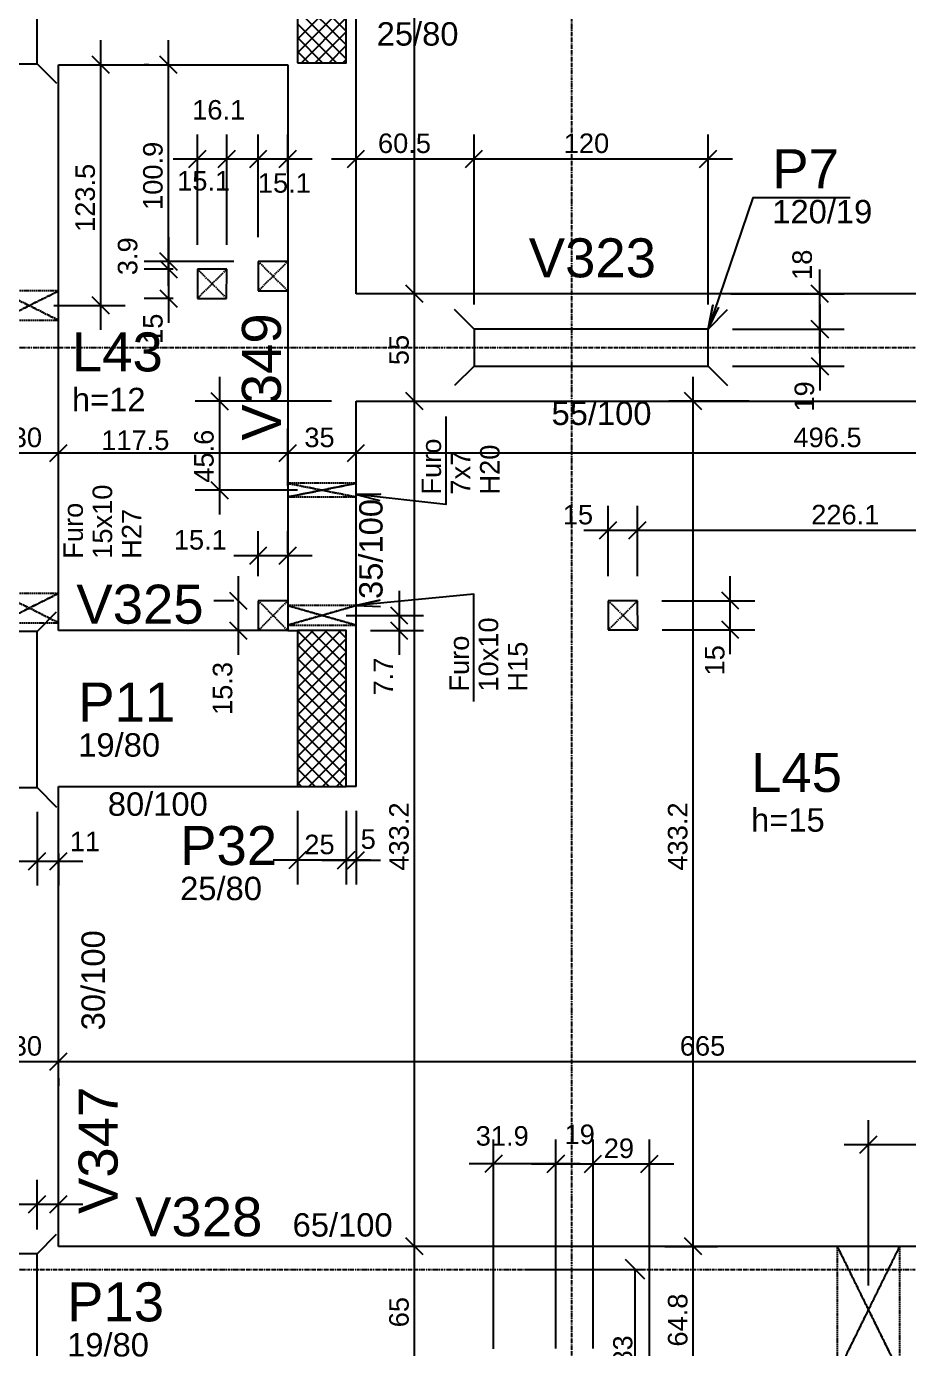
# Model space of a CAD drawing. Extents: x 37185 to 43130, y -8135 to -3930.
# Drawn here: x 38276 to 38728, y -7251 to -6574 of the extents above; entities that cross this region are included whole.
import ezdxf

# ---------------------------------------------------------------- set-up
doc = ezdxf.new("R2010")
doc.units = 0
doc.header["$MEASUREMENT"] = 0
doc.linetypes.add('ESTILO_TQS_0001', pattern=[1, 0.7, -0.3])
doc.linetypes.add('ESTILO_TQS_0004', pattern=[1.12, 0.5, -0.2, 0.01, -0.2, 0.01, -0.2])
doc.layers.get('0').update_dxf_attribs({"linetype": 'CONTINUOUS'})
doc.layers.get('Defpoints').update_dxf_attribs({"linetype": 'CONTINUOUS'})
for name, color, linetype in [('37', 4, 'CONTINUOUS'), ('38', 190, 'CONTINUOUS'), ('40', 240, 'CONTINUOUS'), ('41', 190, 'CONTINUOUS'), ('42', 3, 'CONTINUOUS'), ('43', 3, 'CONTINUOUS'), ('44', 3, 'CONTINUOUS'), ('45', 2, 'CONTINUOUS'), ('46', 2, 'CONTINUOUS'), ('47', 2, 'CONTINUOUS'), ('53', 242, 'CONTINUOUS'), ('54', 242, 'CONTINUOUS'), ('55', 12, 'CONTINUOUS'), ('70', 160, 'CONTINUOUS'), ('75', 9, 'CONTINUOUS'), ('80', 6, 'CONTINUOUS'), ('81', 2, 'CONTINUOUS'), ('82', 252, 'CONTINUOUS')]:
    doc.layers.add(name, color=color, linetype=linetype)
doc.styles.add('Arial_2mm 1-50', font='arial.ttf', dxfattribs={"height": 9.835329})
doc.styles.add('TQS_ARIAL', font='arial.ttf')
doc.dimstyles.new('Diagonal 2mm 1-50', dxfattribs={"dimscale": 30.48, "dimtxt": 9.8353, "dimasz": 0.328084, "dimexe": 0.164042, "dimexo": 0.164042, "dimgap": 0.04101, "dimtad": 1, "dimdec": 1, "dimdsep": 46, "dimtxsty": 'Arial_2mm 1-50', "dimblk1": 'OBLIQUE', "dimblk2": 'OBLIQUE', "dimsah": 1, "dimcen": 0.09, "dimadec": 8, "dimazin": 0, "dimtfac": 1, "dimtdec": 8, "dimtmove": 1, "dimatfit": 0, "dimfxl": 1, "dimtvp": 1, "dimtfillclr": 256, "dimtolj": 1, "dimtzin": 0, "dimarcsym": 2})

# ---------------------------------------------------------------- blocks, each defined once
blk = doc.blocks.new('_Oblique')
at = {"color": 0, "linetype": 'ByBlock', "lineweight": -2}
blk.add_line((-0.5, -0.5), (0.5, 0.5), dxfattribs=at)
blk = doc.blocks.new('*D175')
at = {"layer": '55', "color": 0, "linetype": 'Continuous', "lineweight": -2}
for p, q in [((38532.72, -7210.74), (38592.59, -7210.74)), ((38587.59, -7293.74), (38587.59, -7210.74)), ((38561.51, -7293.74), (38592.59, -7293.74))]:
    blk.add_line(p, q, dxfattribs=at)
at = {"layer": 'Defpoints', "color": 0, "linetype": 'Continuous'}
for p in [(38527.72, -7210.74), (38587.59, -7210.74), (38556.51, -7293.74)]:
    blk.add_point(p, dxfattribs=at)
at = {"layer": '55', "color": 0, "linetype": 'Continuous', "lineweight": -2, "xscale": 10, "yscale": 10, "zscale": 10}
for p, rotation in [((38587.59, -7210.74), 90), ((38587.59, -7293.74), 270)]:
    blk.add_blockref('_Oblique', p, dxfattribs=dict(at, rotation=rotation))
at = {"layer": '55', "color": 0, "linetype": 'Continuous', "insert": (38581.31, -7252.24), "char_height": 9.835, "attachment_point": 5, "rotation": 90, "style": 'Arial_2mm 1-50'}
blk.add_mtext('\\A1;83', dxfattribs=at)

msp = doc.modelspace()

# ---------------------------------------------------------------- linework, layer by layer
at = {"layer": '37', "linetype": 'Continuous'}
for points in [[(38444.51264, -6710.73866), (38444.51264, -6553.23831)], [(38292.01264, -6593.23831), (38409.51264, -6593.23831)], [(38292.01264, -6883.23831), (38292.01264, -6593.23831)], [(38409.51264, -6593.23831), (38409.51264, -6738.23866)], [(38565.01264, -6710.73866), (38444.51264, -6710.73866)], [(38941.01264, -6710.73866), (38565.01264, -6710.73866)], [(38409.51264, -6738.23866), (38409.51264, -6883.23831)], [(38444.51264, -6765.73866), (38565.01264, -6765.73866)], [(38444.51264, -6963.23831), (38444.51264, -6765.73866)], [(38565.01264, -6765.73866), (38941.01264, -6765.73866)], [(38409.51264, -6883.23831), (38292.01264, -6883.23831)], [(38409.51264, -6883.23831), (38414.51264, -6883.23831)], [(38292.01264, -6963.23831), (38414.51264, -6963.23831)], [(38292.01264, -7198.94401), (38292.01264, -6963.23831)], [(38444.51264, -6963.23831), (38439.51264, -6963.23831)], [(38555.01264, -7198.94401), (38292.01264, -7198.94401)], [(38941.01264, -7198.94401), (38555.01264, -7198.94401)]]:
    msp.add_lwpolyline(points, dxfattribs=at)
at = {"layer": '38', "linetype": 'Continuous'}
for points in [[(38262.01264, -6592.73831), (38281.01264, -6592.73831), (38281.01264, -6512.73831), (38262.01264, -6512.73831), (38262.01264, -6592.73831)], [(38505.01264, -6747.73866), (38625.01264, -6747.73866), (38625.01264, -6728.73866), (38505.01264, -6728.73866), (38505.01264, -6747.73866)], [(38262.01264, -6963.73896), (38281.01264, -6963.73896), (38281.01264, -6883.73896), (38262.01264, -6883.73896), (38262.01264, -6963.73896)], [(38262.01264, -7282.73896), (38281.01264, -7282.73896), (38281.01264, -7202.73896), (38262.01264, -7202.73896), (38262.01264, -7282.73896)]]:
    msp.add_lwpolyline(points, dxfattribs=at)
at = {"layer": '40', "linetype": 'Continuous'}
for p, q in [((38414.51264, -6551.05271), (38439.51264, -6576.05271)), ((38414.51264, -6580.13231), (38439.51264, -6555.13231)), ((38414.51264, -6558.12376), (38439.51264, -6583.12376)), ((38414.51264, -6587.20341), (38439.51264, -6562.20341)), ((38414.51264, -6565.19481), (38439.51264, -6590.19481)), ((38414.51264, -6572.26591), (38434.48509, -6592.23831)), ((38416.54879, -6592.23831), (38439.51264, -6569.27446)), ((38414.51264, -6579.33696), (38427.41404, -6592.23831)), ((38423.61984, -6592.23831), (38439.51264, -6576.34551)), ((38414.51264, -6586.40801), (38420.34294, -6592.23831)), ((38430.69094, -6592.23831), (38439.51264, -6583.41661)), ((38437.76199, -6592.23831), (38439.51264, -6590.48766)), ((38414.51264, -6905.40146), (38436.67579, -6883.23831)), ((38414.51264, -6898.33036), (38429.60469, -6883.23831)), ((38414.51264, -6891.25931), (38422.53364, -6883.23831)), ((38414.51264, -6884.18826), (38415.46259, -6883.23831)), ((38414.51264, -6883.39286), (38439.51264, -6908.39286)), ((38421.42919, -6883.23831), (38439.51264, -6901.32181)), ((38428.50024, -6883.23831), (38439.51264, -6894.25076)), ((38435.57129, -6883.23831), (38439.51264, -6887.17966)), ((38414.51264, -6912.47251), (38439.51264, -6887.47251)), ((38414.51264, -6890.46396), (38439.51264, -6915.46396)), ((38414.51264, -6919.54356), (38439.51264, -6894.54356)), ((38414.51264, -6897.53501), (38439.51264, -6922.53501)), ((38414.51264, -6926.61466), (38439.51264, -6901.61466)), ((38414.51264, -6904.60606), (38439.51264, -6929.60606)), ((38414.51264, -6933.68571), (38439.51264, -6908.68571)), ((38414.51264, -6911.67716), (38439.51264, -6936.67716)), ((38414.51264, -6940.75676), (38439.51264, -6915.75676)), ((38414.51264, -6918.74821), (38439.51264, -6943.74821)), ((38414.51264, -6947.82786), (38439.51264, -6922.82786)), ((38414.51264, -6925.81926), (38439.51264, -6950.81926)), ((38414.51264, -6954.89891), (38439.51264, -6929.89891)), ((38414.51264, -6932.89036), (38439.51264, -6957.89036)), ((38414.51264, -6961.96996), (38439.51264, -6936.96996)), ((38414.51264, -6939.96141), (38437.78959, -6963.23831)), ((38420.31539, -6963.23831), (38439.51264, -6944.04106)), ((38414.51264, -6947.03251), (38430.71849, -6963.23831)), ((38427.38644, -6963.23831), (38439.51264, -6951.11211)), ((38414.51264, -6954.10356), (38423.64744, -6963.23831)), ((38434.45754, -6963.23831), (38439.51264, -6958.18321)), ((38414.51264, -6961.17461), (38416.57634, -6963.23831))]:
    msp.add_line(p, q, dxfattribs=at)
for points in [[(38414.51264, -6592.23831), (38439.51264, -6592.23831), (38439.51264, -6512.23831), (38414.51264, -6512.23831), (38414.51264, -6592.23831)], [(38414.51264, -6963.23831), (38439.51264, -6963.23831), (38439.51264, -6883.23831), (38414.51264, -6883.23831), (38414.51264, -6963.23831)]]:
    msp.add_lwpolyline(points, dxfattribs=at)
at = {"layer": '41', "linetype": 'Continuous'}
for p, q in [((38281.01264, -6592.73831), (38291.01264, -6602.73831)), ((38505.01264, -6728.73866), (38495.01264, -6718.73866)), ((38625.01264, -6728.73866), (38635.01264, -6718.73866)), ((38505.01264, -6747.73866), (38495.01264, -6757.73866)), ((38625.01264, -6747.73866), (38635.01264, -6757.73866)), ((38281.01264, -6883.73896), (38291.01264, -6873.73896)), ((38281.01264, -6963.73896), (38291.01264, -6973.73896)), ((38281.01264, -7202.73896), (38291.01264, -7192.73896))]:
    msp.add_line(p, q, dxfattribs=at)
at = {"layer": '53', "linetype": 'ESTILO_TQS_0001'}
for points in [[(38277.01264, -6716.72166), (38292.01264, -6724.22166), (38292.01264, -6709.22166), (38277.01264, -6716.72166), (38292.01264, -6709.22166), (38262.01264, -6709.22166), (38277.01264, -6716.72166), (38262.01264, -6709.22166), (38262.01264, -6724.22166), (38277.01264, -6716.72166), (38262.01264, -6724.22166), (38292.01264, -6724.22166), (38277.01264, -6716.72166)], [(38427.01264, -6811.32426), (38444.51264, -6814.82426), (38444.51264, -6807.82426), (38427.01264, -6811.32426), (38444.51264, -6807.82426), (38409.51264, -6807.82426), (38427.01264, -6811.32426), (38409.51264, -6807.82426), (38409.51264, -6814.82426), (38427.01264, -6811.32426), (38409.51264, -6814.82426), (38444.51264, -6814.82426), (38427.01264, -6811.32426)], [(38277.01264, -6871.75861), (38292.01264, -6879.25861), (38292.01264, -6864.25861), (38277.01264, -6871.75861), (38292.01264, -6864.25861), (38262.01264, -6864.25861), (38277.01264, -6871.75861), (38262.01264, -6864.25861), (38262.01264, -6879.25861), (38277.01264, -6871.75861), (38262.01264, -6879.25861), (38292.01264, -6879.25861), (38277.01264, -6871.75861)], [(38427.01264, -6875.50101), (38444.51264, -6880.50101), (38444.51264, -6870.50101), (38427.01264, -6875.50101), (38444.51264, -6870.50101), (38409.51264, -6870.50101), (38427.01264, -6875.50101), (38409.51264, -6870.50101), (38409.51264, -6880.50101), (38427.01264, -6875.50101), (38409.51264, -6880.50101), (38444.51264, -6880.50101), (38427.01264, -6875.50101)], [(38707.23339, -7231.44401), (38691.23339, -7263.94401), (38723.23339, -7263.94401), (38707.23339, -7231.44401), (38723.23339, -7263.94401), (38723.23339, -7198.94401), (38707.23339, -7231.44401), (38723.23339, -7198.94401), (38691.23339, -7198.94401), (38707.23339, -7231.44401), (38691.23339, -7198.94401), (38691.23339, -7263.94401), (38707.23339, -7231.44401)]]:
    msp.add_lwpolyline(points, dxfattribs=at)
at = {"layer": '70', "linetype": 'ESTILO_TQS_0004'}
for p, q in [((38555.01264, -4162.63791), (38555.01264, -8062.34486)), ((37414.54729, -6738.23866), (40631.05859, -6738.23866)), ((37414.54729, -7210.73831), (40631.05859, -7210.73831))]:
    msp.add_line(p, q, dxfattribs=at)
at = {"layer": '75', "linetype": 'Continuous'}
for p, q in [((38474.51139, -6723.23866), (38474.51139, -6258.75161)), ((38313.65019, -6729.22166), (38313.65019, -6580.73831)), ((38348.35949, -6706.63261), (38348.35949, -6580.73831)), ((38304.64834, -6593.23831), (38304.64834, -6593.23831)), ((38318.06959, -6597.65776), (38309.23079, -6588.81891)), ((38317.14834, -6593.23831), (38326.15019, -6593.23831)), ((38338.26264, -6593.23831), (38335.85949, -6593.23831)), ((38352.77894, -6597.65776), (38343.94009, -6588.81891)), ((38350.76264, -6593.23831), (38350.76264, -6593.23831)), ((38363.19059, -6685.53766), (38363.19059, -6628.99896)), ((38378.28434, -6685.53766), (38378.28434, -6628.99896)), ((38378.28434, -6685.53766), (38378.28434, -6628.99896)), ((38394.42424, -6681.63261), (38394.42424, -6628.99896)), ((38394.42424, -6681.63261), (38394.42424, -6628.99896)), ((38409.51264, -6648.89306), (38409.51264, -6628.99896)), ((38444.51264, -6682.24586), (38444.51264, -6628.99896)), ((38505.01264, -6716.23866), (38505.01264, -6628.99896)), ((38505.01264, -6716.23866), (38505.01264, -6628.99896)), ((38625.01264, -6716.23866), (38625.01264, -6628.99896)), ((38350.69059, -6641.49896), (38390.78434, -6641.49896)), ((38358.77119, -6645.91841), (38367.60999, -6637.07956)), ((38365.78434, -6641.49896), (38406.92424, -6641.49896)), ((38373.86494, -6645.91841), (38382.70374, -6637.07956)), ((38373.86494, -6645.91841), (38382.70374, -6637.07956)), ((38381.92424, -6641.49896), (38422.01264, -6641.49896)), ((38390.00479, -6645.91841), (38398.84364, -6637.07956)), ((38390.00479, -6645.91841), (38398.84364, -6637.07956)), ((38405.09324, -6645.91841), (38413.93209, -6637.07956)), ((38432.01264, -6641.49896), (38517.51264, -6641.49896)), ((38440.09324, -6645.91841), (38448.93209, -6637.07956)), ((38492.51264, -6641.49896), (38637.51264, -6641.49896)), ((38500.59324, -6645.91841), (38509.43209, -6637.07956)), ((38500.59324, -6645.91841), (38509.43209, -6637.07956)), ((38620.59324, -6645.91841), (38629.43209, -6637.07956)), ((38409.51264, -6661.39306), (38409.51264, -6661.39306)), ((38348.35949, -6681.63261), (38348.35949, -6710.53766)), ((38348.35949, -6685.53766), (38348.35949, -6725.53766)), ((38381.92424, -6694.13261), (38335.85949, -6694.13261)), ((38381.92424, -6694.13261), (38335.85949, -6694.13261)), ((38343.94009, -6689.71316), (38352.77894, -6698.55201)), ((38352.77894, -6698.55201), (38343.94009, -6689.71316)), ((38343.94009, -6693.61826), (38352.77894, -6702.45706)), ((38343.94009, -6693.61826), (38352.77894, -6702.45706)), ((38394.42424, -6694.13261), (38394.42424, -6694.13261)), ((38394.42424, -6694.13261), (38394.42424, -6694.13261)), ((38394.42424, -6694.13261), (38394.42424, -6694.13261)), ((38394.42424, -6694.13261), (38394.42424, -6694.13261)), ((38444.51264, -6694.74586), (38444.51264, -6694.74586)), ((38350.69059, -6698.03766), (38335.85949, -6698.03766)), ((38350.69059, -6698.03766), (38335.85949, -6698.03766)), ((38363.19059, -6698.03766), (38363.19059, -6698.03766)), ((38363.19059, -6698.03766), (38363.19059, -6698.03766)), ((38363.19059, -6698.03766), (38363.19059, -6698.03766)), ((38378.28434, -6698.03766), (38378.28434, -6698.03766)), ((38378.28434, -6698.03766), (38378.28434, -6698.03766)), ((38474.51139, -6778.23866), (38474.51139, -6698.23866)), ((38682.34124, -6741.23866), (38682.34124, -6698.23866)), ((38343.94009, -6708.61826), (38352.77894, -6717.45706)), ((38478.93084, -6715.15806), (38470.09199, -6706.31921)), ((38478.93084, -6715.15806), (38470.09199, -6706.31921)), ((38686.76064, -6715.15806), (38677.92184, -6706.31921)), ((38318.06959, -6721.14111), (38309.23079, -6712.30226)), ((38350.69059, -6713.03766), (38335.85949, -6713.03766)), ((38363.19059, -6713.03766), (38363.19059, -6713.03766)), ((38474.51139, -6710.73866), (38474.51139, -6710.73866)), ((38474.51139, -6710.73866), (38474.51139, -6710.73866)), ((38624.14939, -6710.73866), (38624.14939, -6710.73866)), ((38636.64939, -6710.73866), (38694.84124, -6710.73866)), ((38277.01264, -6716.72166), (38277.01264, -6716.72166)), ((38289.51264, -6716.72166), (38326.15019, -6716.72166)), ((38682.34124, -6716.23866), (38682.34124, -6760.23866)), ((38505.01264, -6728.73866), (38505.01264, -6728.73866)), ((38505.01264, -6728.73866), (38505.01264, -6728.73866)), ((38625.01264, -6728.73866), (38625.01264, -6728.73866)), ((38625.01264, -6728.73866), (38625.01264, -6728.73866)), ((38625.01264, -6728.73866), (38625.01264, -6728.73866)), ((38637.51264, -6728.73866), (38694.84124, -6728.73866)), ((38637.51264, -6728.73866), (38694.84124, -6728.73866)), ((38686.76064, -6733.15806), (38677.92184, -6724.31921)), ((38677.92184, -6724.31921), (38686.76064, -6733.15806)), ((38677.92184, -6743.31921), (38686.76064, -6752.15806)), ((38625.01264, -6747.73866), (38625.01264, -6747.73866)), ((38637.51264, -6747.73866), (38694.84124, -6747.73866)), ((38374.51899, -6753.23866), (38374.51899, -6823.82426)), ((38474.51139, -7211.44401), (38474.51139, -6753.23866)), ((38617.41159, -7211.44401), (38617.41159, -6753.23866)), ((38370.09959, -6761.31921), (38378.93844, -6770.15806)), ((38478.93084, -6770.15806), (38470.09199, -6761.31921)), ((38478.93084, -6770.15806), (38470.09199, -6761.31921)), ((38621.83099, -6770.15806), (38612.99214, -6761.31921)), ((38432.01264, -6765.73866), (38362.01899, -6765.73866)), ((38444.51264, -6765.73866), (38444.51264, -6765.73866)), ((38474.51139, -6765.73866), (38474.51139, -6765.73866)), ((38474.51139, -6765.73866), (38474.51139, -6765.73866)), ((38646.01589, -6765.73866), (38604.91159, -6765.73866)), ((38658.51589, -6765.73866), (38658.51589, -6765.73866)), ((38292.01264, -6809.07536), (38292.01264, -6779.77181)), ((38292.01264, -6809.07536), (38292.01264, -6779.77181)), ((38409.51264, -6809.07536), (38409.51264, -6779.77181)), ((38409.51264, -6809.07536), (38409.51264, -6779.77181)), ((38444.51264, -6809.07536), (38444.51264, -6779.77181)), ((38444.51264, -6809.07536), (38444.51264, -6779.77181)), ((38287.59324, -6796.69126), (38296.43209, -6787.85241)), ((38287.59324, -6796.69126), (38296.43209, -6787.85241)), ((38405.09324, -6796.69126), (38413.93209, -6787.85241)), ((38405.09324, -6796.69126), (38413.93209, -6787.85241)), ((38440.09324, -6796.69126), (38448.93209, -6787.85241)), ((38440.09324, -6796.69126), (38448.93209, -6787.85241)), ((38249.51264, -6792.27181), (38304.51264, -6792.27181)), ((38279.51264, -6792.27181), (38422.01264, -6792.27181)), ((38397.01264, -6792.27181), (38457.01264, -6792.27181)), ((38432.01264, -6792.27181), (38953.51264, -6792.27181)), ((38370.09959, -6806.90486), (38378.93844, -6815.74371)), ((38414.51264, -6811.32426), (38362.01899, -6811.32426)), ((38427.01264, -6811.32426), (38427.01264, -6811.32426)), ((38292.01264, -6821.57536), (38292.01264, -6821.57536)), ((38292.01264, -6821.57536), (38292.01264, -6821.57536)), ((38409.51264, -6821.57536), (38409.51264, -6821.57536)), ((38409.51264, -6821.57536), (38409.51264, -6821.57536)), ((38444.51264, -6821.57536), (38444.51264, -6821.57536)), ((38444.51264, -6821.57536), (38444.51264, -6821.57536)), ((38573.84019, -6855.47401), (38573.84019, -6819.34646)), ((38588.84019, -6855.47401), (38588.84019, -6819.34646)), ((38588.84019, -6855.47401), (38588.84019, -6819.34646)), ((38569.42079, -6836.26586), (38578.25959, -6827.42706)), ((38584.42079, -6836.26586), (38593.25959, -6827.42706)), ((38584.42079, -6836.26586), (38593.25959, -6827.42706)), ((38394.42424, -6855.47401), (38394.42424, -6832.29501)), ((38409.51264, -6843.66151), (38409.51264, -6832.29501)), ((38561.34019, -6831.84646), (38601.34019, -6831.84646)), ((38576.34019, -6831.84646), (38827.39934, -6831.84646)), ((38381.92424, -6844.79501), (38422.01264, -6844.79501)), ((38390.00479, -6849.21446), (38398.84364, -6840.37561)), ((38405.09324, -6849.21446), (38413.93209, -6840.37561)), ((38384.07259, -6855.47401), (38384.07259, -6895.73831)), ((38409.51264, -6856.16151), (38409.51264, -6856.16151)), ((38636.40124, -6895.47401), (38636.40124, -6855.47401)), ((38379.65319, -6863.55456), (38388.49204, -6872.39341)), ((38466.55009, -6863.00101), (38466.55009, -6895.73831)), ((38640.82064, -6872.39341), (38631.98184, -6863.55456)), ((38277.01264, -6871.75861), (38277.01264, -6871.75861)), ((38381.92424, -6867.97401), (38371.57259, -6867.97401)), ((38394.42424, -6867.97401), (38394.42424, -6867.97401)), ((38394.42424, -6867.97401), (38394.42424, -6867.97401)), ((38462.13064, -6871.08156), (38470.96949, -6879.92041)), ((38573.84019, -6867.97401), (38573.84019, -6867.97401)), ((38588.84019, -6867.97401), (38588.84019, -6867.97401)), ((38588.84019, -6867.97401), (38588.84019, -6867.97401)), ((38588.84019, -6867.97401), (38588.84019, -6867.97401)), ((38601.34019, -6867.97401), (38648.90124, -6867.97401)), ((38379.65319, -6878.81891), (38388.49204, -6887.65776)), ((38427.01264, -6875.50101), (38427.01264, -6875.50101)), ((38439.51264, -6875.50101), (38479.05009, -6875.50101)), ((38462.13064, -6878.81891), (38470.96949, -6887.65776)), ((38640.82064, -6887.39341), (38631.98184, -6878.55456)), ((38381.92424, -6883.23831), (38371.57259, -6883.23831)), ((38394.42424, -6883.23831), (38394.42424, -6883.23831)), ((38439.51264, -6883.23831), (38439.51264, -6883.23831)), ((38452.01264, -6883.23831), (38479.05009, -6883.23831)), ((38588.93394, -6882.97401), (38588.93394, -6882.97401)), ((38601.43394, -6882.97401), (38648.90124, -6882.97401)), ((38281.01264, -6963.73896), (38281.01264, -6963.73896)), ((38414.51264, -6963.23831), (38414.51264, -6963.23831)), ((38439.51264, -6963.23831), (38439.51264, -6963.23831)), ((38439.51264, -6963.23831), (38439.51264, -6963.23831)), ((38444.51264, -6963.23831), (38444.51264, -6963.23831)), ((38281.01264, -6976.23896), (38281.01264, -7013.98781)), ((38414.51264, -6975.73831), (38414.51264, -7013.44096)), ((38439.51264, -6975.73831), (38439.51264, -7013.44096)), ((38439.51264, -6975.73831), (38439.51264, -7013.44096)), ((38444.51264, -6975.73831), (38444.51264, -7013.44096)), ((38292.01264, -6985.08126), (38292.01264, -6985.08126)), ((38276.59324, -7005.90721), (38285.43209, -6997.06841)), ((38287.59324, -7005.90721), (38296.43209, -6997.06841)), ((38292.01264, -6997.58126), (38292.01264, -7013.98781)), ((38418.93209, -6996.52156), (38410.09324, -7005.36041)), ((38435.09324, -7005.36041), (38443.93209, -6996.52156)), ((38443.93209, -6996.52156), (38435.09324, -7005.36041)), ((38440.09324, -7005.36041), (38448.93209, -6996.52156)), ((38268.51264, -7001.48781), (38304.51264, -7001.48781)), ((38452.01264, -7000.94096), (38402.01264, -7000.94096)), ((38427.01264, -7000.94096), (38457.01264, -7000.94096)), ((38287.59324, -7108.61156), (38296.43209, -7099.77271)), ((38287.59324, -7108.61156), (38296.43209, -7099.77271)), ((38292.01264, -7100.18896), (38292.01264, -7100.18896)), ((38292.01264, -7100.18896), (38292.01264, -7100.18896)), ((38249.51264, -7104.19216), (38304.51264, -7104.19216)), ((38279.51264, -7104.19216), (38969.51264, -7104.19216)), ((38292.01264, -7112.68896), (38292.01264, -7116.69216)), ((38292.01264, -7112.68896), (38292.01264, -7116.69216)), ((38707.23339, -7218.94401), (38707.23339, -7134.21296)), ((38702.81394, -7151.13236), (38711.65279, -7142.29356)), ((38515.01264, -7251.44401), (38515.01264, -7144.17271)), ((38546.91264, -7251.23896), (38546.91264, -7144.17271)), ((38547.01264, -7251.23896), (38547.01264, -7144.17271)), ((38566.01264, -7251.23896), (38566.01264, -7144.17271)), ((38566.01264, -7251.23896), (38566.01264, -7144.17271)), ((38595.01264, -7266.34146), (38595.01264, -7144.17271)), ((38694.73339, -7146.71296), (38797.65884, -7146.71296)), ((38559.41264, -7156.67271), (38502.51264, -7156.67271)), ((38519.43209, -7152.25326), (38510.59324, -7161.09211)), ((38534.51264, -7156.67271), (38578.51264, -7156.67271)), ((38551.33209, -7152.25326), (38542.49324, -7161.09211)), ((38542.59324, -7161.09211), (38551.43209, -7152.25326)), ((38553.51264, -7156.67271), (38607.51264, -7156.67271)), ((38561.59324, -7161.09211), (38570.43209, -7152.25326)), ((38561.59324, -7161.09211), (38570.43209, -7152.25326)), ((38590.59324, -7161.09211), (38599.43209, -7152.25326)), ((38281.01264, -7190.23896), (38281.01264, -7164.85166)), ((38292.01264, -7186.44401), (38292.01264, -7164.85166)), ((38276.59324, -7181.77106), (38285.43209, -7172.93221)), ((38287.59324, -7181.77106), (38296.43209, -7172.93221)), ((38268.51264, -7177.35166), (38304.51264, -7177.35166)), ((38474.51139, -7276.44401), (38474.51139, -7186.44401)), ((38617.41159, -7276.23896), (38617.41159, -7186.44401)), ((38478.93084, -7203.36346), (38470.09199, -7194.52461)), ((38478.93084, -7203.36346), (38470.09199, -7194.52461)), ((38621.83099, -7203.36346), (38612.99214, -7194.52461)), ((38621.83099, -7203.36346), (38612.99214, -7194.52461)), ((38281.01264, -7202.73896), (38281.01264, -7202.73896)), ((38292.01264, -7198.94401), (38292.01264, -7198.94401)), ((38474.51139, -7198.94401), (38474.51139, -7198.94401)), ((38474.51139, -7198.94401), (38474.51139, -7198.94401)), ((38590.26629, -7198.94401), (38590.26629, -7198.94401)), ((38602.76629, -7198.94401), (38629.91159, -7198.94401)), ((38642.50094, -7198.94401), (38604.91159, -7198.94401)), ((38655.00094, -7198.94401), (38655.00094, -7198.94401)), ((38707.23339, -7231.44401), (38707.23339, -7231.44401))]:
    msp.add_line(p, q, dxfattribs=at)
for points in [[(38697.90834, -6661.56076), (38647.90834, -6661.56076), (38625.01264, -6728.73866), (38627.46629, -6716.48181), (38625.01264, -6728.73866), (38630.55499, -6717.53451)], [(38490.59304, -6773.61031), (38490.59304, -6818.61031), (38444.51264, -6813.61031), (38457.00939, -6813.32511), (38444.51264, -6813.61031), (38456.65739, -6816.56921)], [(38504.89434, -6919.60601), (38504.89434, -6864.60601), (38444.51264, -6870.50101), (38456.68854, -6867.67296), (38444.51264, -6870.50101), (38457.00559, -6870.92066)]]:
    msp.add_lwpolyline(points, dxfattribs=at)
at = {"layer": '80', "linetype": 'Continuous'}
for p, q in [((38409.51799, -6694.13261), (38394.42424, -6694.13261)), ((38394.42424, -6694.13261), (38394.42424, -6709.13261)), ((38363.19059, -6698.03766), (38363.19059, -6713.03766)), ((38378.28434, -6698.03766), (38363.19059, -6698.03766)), ((38378.19059, -6713.03766), (38378.28434, -6698.03766)), ((38394.42424, -6709.13261), (38409.51799, -6709.13261)), ((38363.19059, -6713.03766), (38378.19059, -6713.03766)), ((38409.51264, -6867.97401), (38394.42424, -6867.97401)), ((38394.42424, -6867.97401), (38394.42424, -6883.23831)), ((38573.84019, -6867.97401), (38573.84019, -6882.97401)), ((38588.84019, -6867.97401), (38573.84019, -6867.97401)), ((38588.93394, -6882.97401), (38588.84019, -6867.97401)), ((38573.84019, -6882.97401), (38588.93394, -6882.97401))]:
    msp.add_line(p, q, dxfattribs=at)
at = {"layer": '81', "linetype": 'ESTILO_TQS_0001'}
for p, q in [((38394.42424, -6709.13261), (38409.51799, -6694.13261)), ((38394.42424, -6694.13261), (38409.51799, -6709.13261)), ((38363.19059, -6713.03766), (38378.28434, -6698.03766)), ((38363.19059, -6698.03766), (38378.19119, -6712.94506)), ((38394.42424, -6883.23831), (38409.51264, -6867.97401)), ((38394.42424, -6867.97401), (38409.51264, -6883.23831)), ((38573.84019, -6867.97401), (38588.93394, -6882.97401)), ((38573.84019, -6882.97401), (38588.84079, -6868.06661))]:
    msp.add_line(p, q, dxfattribs=at)
at = {"layer": '82', "linetype": 'Continuous'}
for p, q in [((38565.01264, -6738.23866), (38565.01264, -6738.23866)), ((38427.01264, -6923.23831), (38427.01264, -6923.23831))]:
    msp.add_line(p, q, dxfattribs=at)

# ---------------------------------------------------------------- texts
at = {"layer": '42', "linetype": 'Continuous', "style": 'TQS_ARIAL'}
for s, p in [('V323', (38533.05614, -6702.22626)), ('V325', (38301.13599, -6879.77501)), ('V328', (38331.26234, -7193.76786))]:
    msp.add_text(s, height=20, dxfattribs=at).set_placement(p)
for s, p in [('V349', (38406.01184, -6785.92551)), ('V347', (38322.30084, -7182.37141))]:
    msp.add_text(s, height=20, rotation=90, dxfattribs=at).set_placement(p)
at = {"layer": '43', "linetype": 'Continuous', "style": 'TQS_ARIAL'}
for s, p in [('P7', (38657.90834, -6656.56076)), ('P11', (38302.11749, -6929.92266)), ('P32', (38354.34544, -7003.49261)), ('P13', (38296.39064, -7237.41156))]:
    msp.add_text(s, height=20, dxfattribs=at).set_placement(p)
at = {"layer": '44', "linetype": 'Continuous', "style": 'TQS_ARIAL'}
for s, p in [('L43', (38298.85984, -6750.45716)), ('L45', (38647.03964, -6965.99276))]:
    msp.add_text(s, height=20, dxfattribs=at).set_placement(p)
at = {"layer": '45', "linetype": 'Continuous', "style": 'TQS_ARIAL'}
for s, p in [('55/100', (38544.73039, -6777.92056)), ('80/100', (38317.26264, -6978.23831)), ('65/100', (38412.01264, -7193.94401))]:
    msp.add_text(s, height=12, dxfattribs=at).set_placement(p)
for s, p in [('35/100', (38458.13009, -6867.11046)), ('30/100', (38315.75649, -7088.19026))]:
    msp.add_text(s, height=12, rotation=90, dxfattribs=at).set_placement(p)
at = {"layer": '46', "linetype": 'Continuous', "style": 'TQS_ARIAL'}
for s, p in [('25/80', (38455.11024, -6583.44921)), ('120/19', (38657.90834, -6674.56076)), ('19/80', (38302.11749, -6947.92266)), ('25/80', (38354.34544, -7021.49261)), ('19/80', (38296.39064, -7255.41156))]:
    msp.add_text(s, height=12, dxfattribs=at).set_placement(p)
at = {"layer": '47', "linetype": 'Continuous', "style": 'TQS_ARIAL'}
for s, p in [('h=12', (38298.85984, -6770.85716)), ('h=15', (38647.03964, -6986.39276))]:
    msp.add_text(s, height=12, dxfattribs=at).set_placement(p)
at = {"layer": '54', "linetype": 'Continuous', "style": 'TQS_ARIAL'}
for s, p in [('Furo', (38488.09304, -6813.61031)), ('H20', (38518.09304, -6813.61031)), ('7x7', (38503.09304, -6813.61031)), ('15x10', (38319.48024, -6846.50411)), ('Furo', (38304.48024, -6846.50411)), ('H27', (38334.48024, -6846.50411)), ('10x10', (38517.39434, -6914.60601)), ('Furo', (38502.39434, -6914.60601)), ('H15', (38532.39434, -6914.60601))]:
    msp.add_text(s, height=10, rotation=90, dxfattribs=at).set_placement(p)
at = {"layer": '75', "linetype": 'Continuous', "style": 'TQS_ARIAL'}
for s, p in [('16.1', (38360.52584, -6621.35796)), ('60.5', (38455.76264, -6638.49896)), ('120', (38551.01264, -6638.49896)), ('15.1', (38352.79889, -6657.74591)), ('15.1', (38394.19914, -6658.83611)), ('30', (38268.01264, -6789.27181)), ('117.5', (38313.88909, -6790.74121)), ('35', (38418.01264, -6789.27181)), ('496.5', (38668.76264, -6789.27181)), ('15', (38550.50684, -6828.84646)), ('226.1', (38677.86979, -6828.84646)), ('15.1', (38351.09089, -6841.79501)), ('11', (38297.80349, -6996.43656)), ('5', (38446.89784, -6995.20726)), ('25', (38418.01264, -6997.94096)), ('30', (38268.01264, -7101.19216)), ('665', (38610.51264, -7101.19216)), ('19', (38551.41834, -7146.51316)), ('31.9', (38505.88264, -7147.32941)), ('29', (38571.51264, -7153.67271))]:
    msp.add_text(s, height=10, dxfattribs=at).set_placement(p)
for s, p in [('100.9', (38345.35949, -6667.68546)), ('123.5', (38310.65019, -6678.98001)), ('3.9', (38332.39624, -6701.12781)), ('18', (38678.21869, -6703.55376)), ('15', (38345.35949, -6736.37101)), ('55', (38471.51139, -6747.23866)), ('19', (38679.34124, -6771.07196)), ('45.6', (38371.51899, -6807.53146)), ('15', (38633.40124, -6906.30731)), ('7.7', (38463.55009, -6916.57166)), ('15.3', (38381.07259, -6926.57166)), ('433.2', (38471.51139, -7006.34131)), ('433.2', (38614.41159, -7006.34131)), ('64.8', (38614.41159, -7250.34146)), ('65', (38471.51139, -7240.44401))]:
    msp.add_text(s, height=10, rotation=90, dxfattribs=at).set_placement(p)

# ---------------------------------------------------------------- dimensions: what is measured, and where the dimension line sits
at = {"layer": '55', "linetype": 'Continuous'}
dim = msp.add_linear_dim(base=(38587.58508, -7210.73831), p1=(38556.51264, -7293.73896), p2=(38527.72018, -7210.73831), angle=90, dimstyle='Diagonal 2mm 1-50', override={"dimpost": '<>'}, dxfattribs=at)
dim.commit()
dim.dimension.update_dxf_attribs({"geometry": '*D175', "text_midpoint": (38581.31007, -7252.23863)})

doc.saveas('drawing.dxf')
